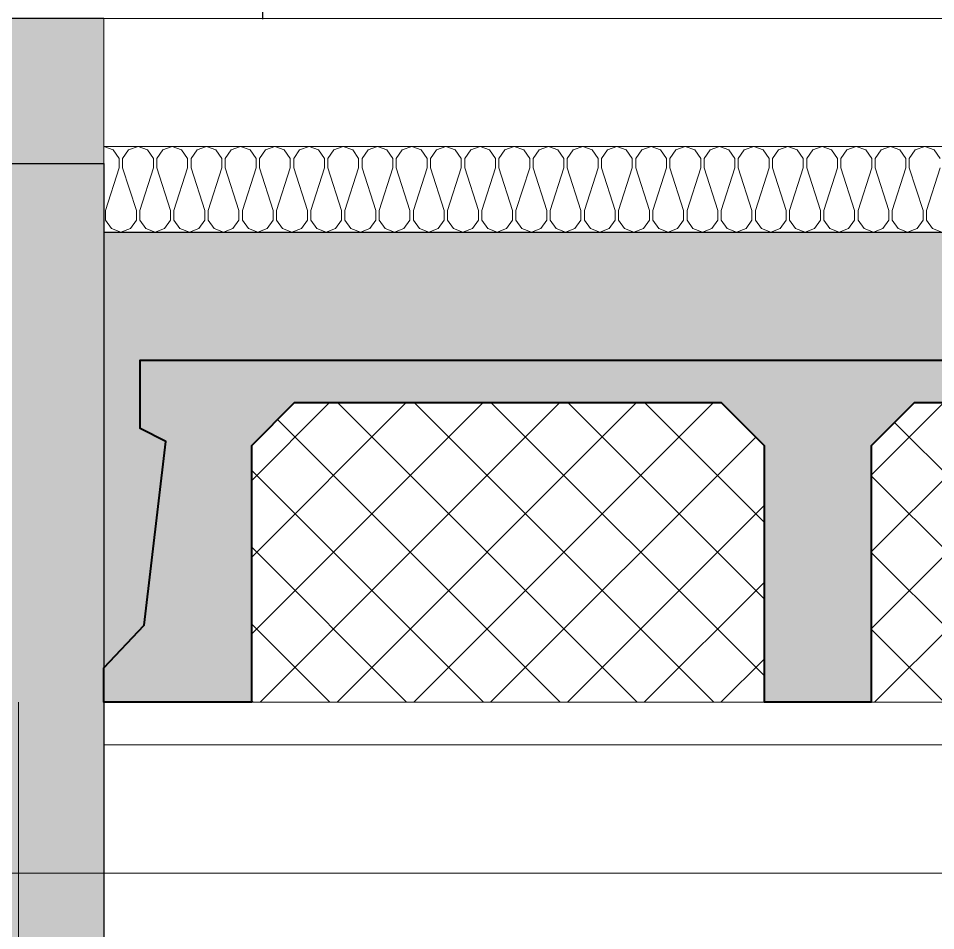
# Model space of a CAD drawing. Header units: millimetres. Extents: x 0 to 420000, y 0 to 297000.
# Drawn here: x 231613 to 232685, y 33383 to 34450 of the extents above; entities that cross this region are included whole.
import ezdxf

# ---------------------------------------------------------------- set-up
doc = ezdxf.new("R2010")
doc.units = ezdxf.units.MM
doc.linetypes.add('0731_main_plan$0$form_$0$y-Landschaft$0$_$1$20120914_Verkehrsflächen_Grün$0$20120628_xref - Gammel$1$3_H-GL_F1_U3 - Default$0${ Offset Lines }', pattern=[0])
doc.linetypes.add('CEN', pattern=[62, 60, -1, 0, -1])
doc.layers.add('[0]', color=255, linetype='Continuous')
doc.layers.add('A-CONC-SOLD', color=253, linetype='CEN')
for name, color, linetype, lineweight in [('A-AXIS-LINE', 1, 'CEN', 15), ('A-CONC-LIN1', 2, 'Continuous', 40), ('A-CONC-LIN2', 7, 'Continuous', 25), ('A-ELEV-LIN2', 7, 'Continuous', 25), ('A-WAXM-PANL', 6, 'Continuous', 20), ('A-XXXX-FIN2', 6, 'Continuous', 20), ('A-XXXX-INSL1', 15, 'Continuous', 18), ('A-XXXX-INSL2', 8, 'Continuous', 18)]:
    doc.layers.add(name, color=color, linetype=linetype, lineweight=lineweight)
doc.layers.add('A-XXXX-NPLT', color=144, linetype='Continuous', lineweight=15, plot=False)

# ---------------------------------------------------------------- blocks, each defined once
blk = doc.blocks.new('axis(211208)')
at = {"layer": 'A-AXIS-LINE', "ltscale": 1000}
for p, q in [((4631788.1, -431118.7), (4955413.1, -431118.7)), ((4631788.1, -432118.7), (4955413.1, -432118.7))]:
    blk.add_line(p, q, dxfattribs=at)
blk = doc.blocks.new('PS2')
at = {"layer": 'A-CONC-SOLD'}
h = blk.add_hatch(color=256, dxfattribs=at)
h.dxf.hatch_style = 1
h.paths.add_polyline_path([(1197.5, 0), (-1197.5, 0), (-1197.5, -510), (-1150.5, -460), (-1125, -245), (-1155, -230), (-1155, -150), (1155, -150), (1155, -230), (1125, -245), (1150.5, -460), (1197.5, -510)])
h = blk.add_hatch(color=256, dxfattribs=at)
h.dxf.hatch_style = 1
h.paths.add_polyline_path([(-1150.5, -460), (-1197.5, -510), (-1197.5, -550), (-1025, -550), (-1025, -510), (-1025, -250), (-975, -200), (-475, -200), (-425, -250), (-425, -510), (-425, -550), (-300, -550), (-300, -510), (-300, -250), (-250, -200), (250, -200), (300, -250), (300, -510), (300, -550), (425, -550), (425, -510), (425, -250), (475, -200), (975, -200), (1025, -250), (1025, -510), (1025, -550), (1197.5, -550), (1197.5, -510), (1150.5, -460), (1125, -245), (1155, -230), (1155, -150), (-1155, -150), (-1155, -230), (-1125, -245)])
at = {"layer": 'A-XXXX-INSL2'}
h = blk.add_hatch(dxfattribs=at)
h.set_pattern_fill('ANSI37', color=256, scale=20)
h.set_pattern_definition([(45, (-289951.5, -41968), (-44.90128, 44.90128), []), (135, (-289951.5, -41968), (-44.90128, -44.90128), [])])
h.paths.add_polyline_path([(-975, -200), (-1025, -250), (-1025, -510), (-1025, -550), (-425, -550), (-425, -510), (-425, -250), (-475, -200)])
h.paths.add_polyline_path([(-250, -200), (-300, -250), (-300, -510), (-300, -550), (300, -550), (300, -510), (300, -250), (250, -200)])
h.paths.add_polyline_path([(425, -510), (425, -550), (1025, -550), (1025, -510), (1025, -250), (975, -200), (475, -200), (425, -250)])
at = {"layer": 'A-CONC-LIN1', "color": 2, "linetype": '0731_main_plan$0$form_$0$y-Landschaft$0$_$1$20120914_Verkehrsflächen_Grün$0$20120628_xref - Gammel$1$3_H-GL_F1_U3 - Default$0${ Offset Lines }'}
blk.add_lwpolyline([(250, -200), (-250, -200), (-300, -250), (-300, -510), (-300, -510), (-300, -550), (-425, -550), (-425, -510), (-425, -510), (-425, -250), (-475, -200), (-975, -200), (-1025, -250), (-1025, -510), (-1025, -510), (-1025, -550), (-1197.5, -550), (-1197.5, -510), (-1150.5, -460), (-1125, -245), (-1155, -230), (-1155, -150), (1155, -150)], dxfattribs=at)
at = {"layer": 'A-CONC-LIN2'}
blk.add_line((-1197.5, 0), (1197.5, 0), dxfattribs=at)
at = {"layer": 'A-XXXX-NPLT'}
for p, q in [((-1025, -550), (-425, -550)), ((-300, -550), (300, -550))]:
    blk.add_line(p, q, dxfattribs=at)
blk = doc.blocks.new('PG12')
at = {"layer": 'A-CONC-SOLD'}
h = blk.add_hatch(color=256, dxfattribs=at)
h.dxf.hatch_style = 1
h.paths.add_polyline_path([(275, 2280), (475, 2280), (475, 1300), (275, 1300)], flags=17)
h.paths.add_polyline_path([(275, 1300), (475, 1300), (475, 0), (-375, 0), (-375, 630), (-225, 630), (-225, 1150), (5, 1150), (45, 250), (225, 250), (275, 350)])
h.paths.add_polyline_path([(-225, 2450), (475, 2450), (475, 2280), (275, 2280), (275, 1300), (275, 350), (225, 250), (45, 250), (5, 1150), (-225, 1150)])
at = {"color": 2, "ltscale": 2}
blk.add_lwpolyline([(275, 2280), (475, 2280), (475, 1300), (275, 1300)], close=True, dxfattribs=at)
at = {"layer": 'A-ELEV-LIN2'}
blk.add_lwpolyline([(475, 2450), (-225, 2450), (-225, 1150)], dxfattribs=at)
at = {"layer": 'A-XXXX-NPLT'}
blk.add_lwpolyline([(475, 0), (-375, 0), (-375, 630), (-225, 630), (-225, 2450), (475, 2450)], close=True, dxfattribs=at)
blk = doc.blocks.new('OHD-2(단)2500')
at = {"layer": '[0]', "color": 4}
blk.add_line((136, -2500.9, -14.1), (160.9, -5.2, 0), dxfattribs=at)
blk = doc.blocks.new('오버헤드도어(저온3)(211208)')
at = {"layer": 'A-WAXM-PANL'}
blk.add_lwpolyline([(600, 9200), (600, 2600), (700, 2600), (700, 9200)], dxfattribs=at)
blk.add_blockref('OHD-2(단)2500', (750, 2500))
blk = doc.blocks.new('지하2층')
at = {"layer": 'A-XXXX-FIN2'}
blk.add_line((4802023.8, -391118.7), (4878823.8, -391118.7), dxfattribs=at)
at = {"layer": 'A-XXXX-INSL1'}
blk.add_lwpolyline([(4802023.8, -391968.7), (4819573.8, -391968.7)], dxfattribs=at)
at = {"layer": 'A-XXXX-INSL2'}
blk.add_line((4802023.8, -391268.7), (4878923.8, -391268.7), dxfattribs=at)
for points in [[(4802023.8, -391268.7), (4802034.8, -391272.7), (4802041.8, -391282.7), (4802041.8, -391293.7), (4802025.8, -391343.7), (4802025.8, -391354.7), (4802032.8, -391364.7), (4802043.8, -391368.7), (4802054.8, -391364.7), (4802061.8, -391354.7), (4802061.8, -391343.7), (4802045.8, -391293.7), (4802045.8, -391282.7), (4802052.8, -391272.7), (4802063.8, -391268.7), (4802074.8, -391272.7), (4802081.8, -391282.7), (4802081.8, -391293.7), (4802065.8, -391343.7), (4802065.8, -391354.7), (4802072.8, -391364.7), (4802083.8, -391368.7), (4802094.8, -391364.7), (4802101.8, -391354.7), (4802101.8, -391343.7), (4802085.8, -391293.7), (4802085.8, -391282.7), (4802092.8, -391272.7), (4802103.8, -391268.7), (4802114.8, -391272.7), (4802121.8, -391282.7), (4802121.8, -391293.7), (4802105.8, -391343.7), (4802105.8, -391354.7), (4802112.8, -391364.7), (4802123.8, -391368.7), (4802134.8, -391364.7), (4802141.8, -391354.7), (4802141.8, -391343.7), (4802125.8, -391293.7), (4802125.8, -391282.7), (4802132.8, -391272.7), (4802143.8, -391268.7), (4802154.8, -391272.7), (4802161.8, -391282.7), (4802161.8, -391293.7), (4802145.8, -391343.7), (4802145.8, -391354.7), (4802152.8, -391364.7), (4802163.8, -391368.7), (4802174.8, -391364.7), (4802181.8, -391354.7), (4802181.8, -391343.7), (4802165.8, -391293.7), (4802165.8, -391282.7), (4802172.8, -391272.7), (4802183.8, -391268.7), (4802194.8, -391272.7), (4802201.8, -391282.7), (4802201.8, -391293.7), (4802185.8, -391343.7), (4802185.8, -391354.7), (4802192.8, -391364.7), (4802203.8, -391368.7), (4802214.8, -391364.7), (4802221.8, -391354.7), (4802221.8, -391343.7), (4802205.8, -391293.7), (4802205.8, -391282.7), (4802212.8, -391272.7), (4802223.8, -391268.7), (4802234.8, -391272.7), (4802241.8, -391282.7), (4802241.8, -391293.7), (4802225.8, -391343.7), (4802225.8, -391354.7), (4802232.8, -391364.7), (4802243.8, -391368.7), (4802254.8, -391364.7), (4802261.8, -391354.7), (4802261.8, -391343.7), (4802245.8, -391293.7), (4802245.8, -391282.7), (4802252.8, -391272.7), (4802263.8, -391268.7), (4802274.8, -391272.7), (4802281.8, -391282.7), (4802281.8, -391293.7), (4802265.8, -391343.7), (4802265.8, -391354.7), (4802272.8, -391364.7), (4802283.8, -391368.7), (4802294.8, -391364.7), (4802301.8, -391354.7), (4802301.8, -391343.7), (4802285.8, -391293.7), (4802285.8, -391282.7), (4802292.8, -391272.7), (4802303.8, -391268.7), (4802314.8, -391272.7), (4802321.8, -391282.7), (4802321.8, -391293.7), (4802305.8, -391343.7), (4802305.8, -391354.7), (4802312.8, -391364.7), (4802323.8, -391368.7), (4802334.8, -391364.7), (4802341.8, -391354.7), (4802341.8, -391343.7), (4802325.8, -391293.7), (4802325.8, -391282.7), (4802332.8, -391272.7), (4802343.8, -391268.7), (4802354.8, -391272.7), (4802361.8, -391282.7), (4802361.8, -391293.7), (4802345.8, -391343.7), (4802345.8, -391354.7), (4802352.8, -391364.7), (4802363.8, -391368.7), (4802374.8, -391364.7), (4802381.8, -391354.7), (4802381.8, -391343.7), (4802365.8, -391293.7), (4802365.8, -391282.7), (4802372.8, -391272.7), (4802383.8, -391268.7), (4802394.8, -391272.7), (4802401.8, -391282.7), (4802401.8, -391293.7), (4802385.8, -391343.7), (4802385.8, -391354.7), (4802392.8, -391364.7), (4802403.8, -391368.7), (4802414.8, -391364.7), (4802421.8, -391354.7), (4802421.8, -391343.7), (4802405.8, -391293.7), (4802405.8, -391282.7), (4802412.8, -391272.7), (4802423.8, -391268.7), (4802434.8, -391272.7), (4802441.8, -391282.7), (4802441.8, -391293.7), (4802425.8, -391343.7), (4802425.8, -391354.7), (4802432.8, -391364.7), (4802443.8, -391368.7), (4802454.8, -391364.7), (4802461.8, -391354.7), (4802461.8, -391343.7), (4802445.8, -391293.7), (4802445.8, -391282.7), (4802452.8, -391272.7), (4802463.8, -391268.7), (4802474.8, -391272.7), (4802481.8, -391282.7), (4802481.8, -391293.7), (4802465.8, -391343.7), (4802465.8, -391354.7), (4802472.8, -391364.7), (4802483.8, -391368.7), (4802494.8, -391364.7), (4802501.8, -391354.7), (4802501.8, -391343.7), (4802485.8, -391293.7), (4802485.8, -391282.7), (4802492.8, -391272.7), (4802503.8, -391268.7), (4802514.8, -391272.7), (4802521.8, -391282.7), (4802521.8, -391293.7), (4802505.8, -391343.7), (4802505.8, -391354.7), (4802512.8, -391364.7), (4802523.8, -391368.7), (4802534.8, -391364.7), (4802541.8, -391354.7), (4802541.8, -391343.7), (4802525.8, -391293.7), (4802525.8, -391282.7), (4802532.8, -391272.7), (4802543.8, -391268.7), (4802554.8, -391272.7), (4802561.8, -391282.7), (4802561.8, -391293.7), (4802545.8, -391343.7), (4802545.8, -391354.7), (4802552.8, -391364.7), (4802563.8, -391368.7), (4802574.8, -391364.7), (4802581.8, -391354.7), (4802581.8, -391343.7), (4802565.8, -391293.7), (4802565.8, -391282.7), (4802572.8, -391272.7), (4802583.8, -391268.7), (4802594.8, -391272.7), (4802601.8, -391282.7), (4802601.8, -391293.7), (4802585.8, -391343.7), (4802585.8, -391354.7), (4802592.8, -391364.7), (4802603.8, -391368.7), (4802614.8, -391364.7), (4802621.8, -391354.7), (4802621.8, -391343.7), (4802605.8, -391293.7), (4802605.8, -391282.7), (4802612.8, -391272.7), (4802623.8, -391268.7), (4802634.8, -391272.7), (4802641.8, -391282.7), (4802641.8, -391293.7), (4802625.8, -391343.7), (4802625.8, -391354.7), (4802632.8, -391364.7), (4802643.8, -391368.7), (4802654.8, -391364.7), (4802661.8, -391354.7), (4802661.8, -391343.7), (4802645.8, -391293.7), (4802645.8, -391282.7), (4802652.8, -391272.7), (4802663.8, -391268.7), (4802674.8, -391272.7), (4802681.8, -391282.7), (4802681.8, -391293.7), (4802665.8, -391343.7), (4802665.8, -391354.7), (4802672.8, -391364.7), (4802683.8, -391368.7), (4802694.8, -391364.7), (4802701.8, -391354.7), (4802701.8, -391343.7), (4802685.8, -391293.7), (4802685.8, -391282.7), (4802692.8, -391272.7), (4802703.8, -391268.7), (4802714.8, -391272.7), (4802721.8, -391282.7), (4802721.8, -391293.7), (4802705.8, -391343.7), (4802705.8, -391354.7), (4802712.8, -391364.7), (4802723.8, -391368.7), (4802734.8, -391364.7), (4802741.8, -391354.7), (4802741.8, -391343.7), (4802725.8, -391293.7), (4802725.8, -391282.7), (4802732.8, -391272.7), (4802743.8, -391268.7), (4802754.8, -391272.7), (4802761.8, -391282.7), (4802761.8, -391293.7), (4802745.8, -391343.7), (4802745.8, -391354.7), (4802752.8, -391364.7), (4802763.8, -391368.7), (4802774.8, -391364.7), (4802781.8, -391354.7), (4802781.8, -391343.7), (4802765.8, -391293.7), (4802765.8, -391282.7), (4802772.8, -391272.7), (4802783.8, -391268.7), (4802794.8, -391272.7), (4802801.8, -391282.7), (4802801.8, -391293.7), (4802785.8, -391343.7), (4802785.8, -391354.7), (4802792.8, -391364.7), (4802803.8, -391368.7), (4802814.8, -391364.7), (4802821.8, -391354.7), (4802821.8, -391343.7), (4802805.8, -391293.7), (4802805.8, -391282.7), (4802812.8, -391272.7), (4802823.8, -391268.7), (4802834.8, -391272.7), (4802841.8, -391282.7), (4802841.8, -391293.7), (4802825.8, -391343.7), (4802825.8, -391354.7), (4802832.8, -391364.7), (4802843.8, -391368.7), (4802854.8, -391364.7), (4802861.8, -391354.7), (4802861.8, -391343.7), (4802845.8, -391293.7), (4802845.8, -391282.7), (4802852.8, -391272.7), (4802863.8, -391268.7), (4802874.8, -391272.7), (4802881.8, -391282.7), (4802881.8, -391293.7), (4802865.8, -391343.7), (4802865.8, -391354.7), (4802872.8, -391364.7), (4802883.8, -391368.7), (4802894.8, -391364.7), (4802901.8, -391354.7), (4802901.8, -391343.7), (4802885.8, -391293.7), (4802885.8, -391282.7), (4802892.8, -391272.7), (4802903.8, -391268.7), (4802914.8, -391272.7), (4802921.8, -391282.7), (4802921.8, -391293.7), (4802905.8, -391343.7), (4802905.8, -391354.7), (4802912.8, -391364.7), (4802923.8, -391368.7), (4802934.8, -391364.7), (4802941.8, -391354.7), (4802941.8, -391343.7), (4802925.8, -391293.7), (4802925.8, -391282.7), (4802932.8, -391272.7), (4802943.8, -391268.7), (4802954.8, -391272.7), (4802961.8, -391282.7), (4802961.8, -391293.7), (4802945.8, -391343.7), (4802945.8, -391354.7), (4802952.8, -391364.7), (4802963.8, -391368.7), (4802974.8, -391364.7), (4802981.8, -391354.7), (4802981.8, -391343.7), (4802965.8, -391293.7), (4802965.8, -391282.7), (4802972.8, -391272.7), (4802983.8, -391268.7), (4802994.8, -391272.7), (4803001.8, -391282.7)], [(4803001.8, -391293.7), (4802985.8, -391343.7), (4802985.8, -391354.7), (4802992.8, -391364.7), (4803003.8, -391368.7)]]:
    blk.add_lwpolyline(points, dxfattribs=at)
for name, p in [('PG12', (4801548.8, -393568.7)), ('PS2', (4803221.3, -391368.7)), ('오버헤드도어(저온3)(211208)', (4801323.8, -401118.7))]:
    blk.add_blockref(name, p)
blk = doc.blocks.new('냉동층(220321)')
blk.add_blockref('오버헤드도어(저온3)(211208)', (4801323.8, -411118.7))

msp = doc.modelspace()

# ---------------------------------------------------------------- block references
for name, p in [('냉동층(220321)', (-4570311.3, 445568.7)), ('지하2층', (-4570311.3, 425568.7))]:
    msp.add_blockref(name, p)
at = {"layer": 'A-AXIS-LINE'}
msp.add_blockref('axis(211208)', (-4581588.1, 465568.7), dxfattribs=at)

doc.saveas('drawing.dxf')
